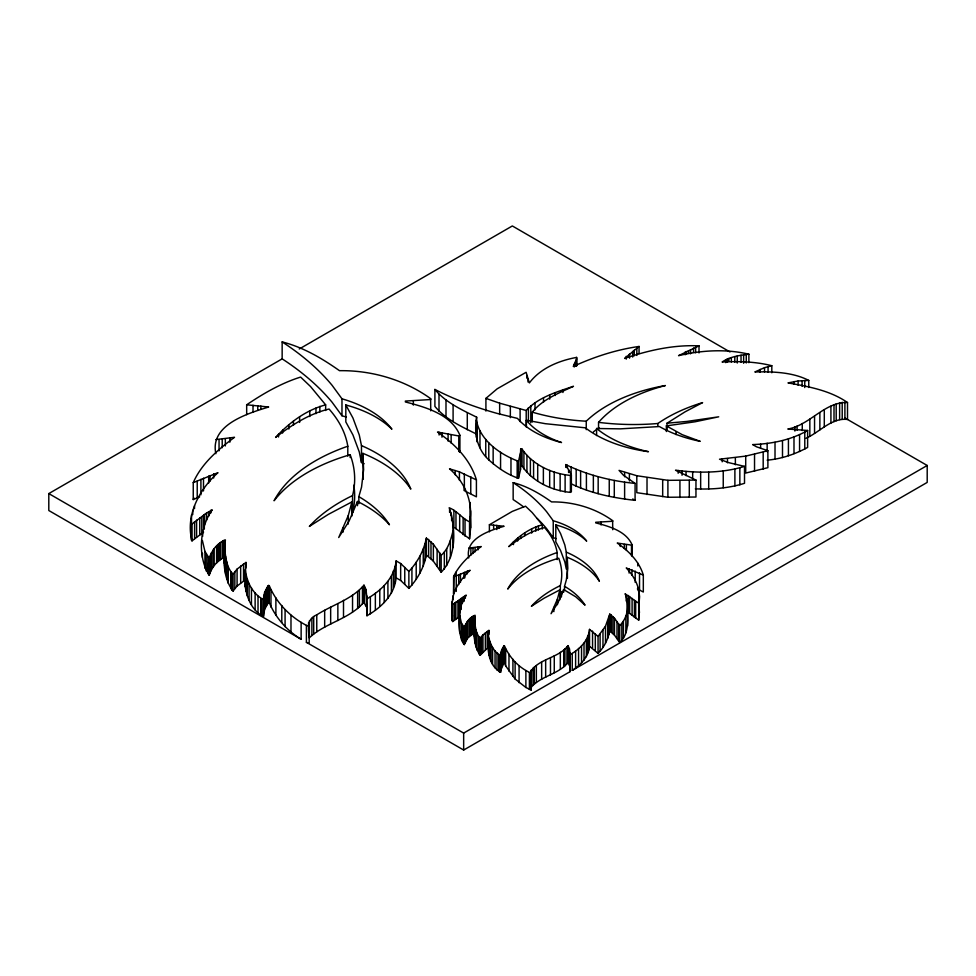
<?xml version="1.0" encoding="UTF-8"?>
<svg xmlns="http://www.w3.org/2000/svg" width="976" height="976" viewBox="0 0 976 976"><rect width="100%" height="100%" fill="white"/><g stroke="black" fill="none" stroke-linecap="round" stroke-linejoin="round"><path stroke-width="1.46" d="M203.594 532.091L192.016 540.887L192.016 523.953L206.619 512.998L212.268 509.862C199.324 527.504 197.457 556.979 209.267 575.267C206.058 560.578 211.548 545.73 225.407 539.862C223.333 556.418 222.211 577.28 233.069 591.066L233.069 574.12L237.083 569.106L245.964 562.432C243.549 576.267 250.905 593.103 263.471 599.593L264.655 592.249L267.851 586.076L269.266 585.637C276.318 602.741 290.055 616.832 306.403 625.372L306.403 642.318L309.172 643.233C309.721 633.034 304.317 619.687 316.761 614.856C332.304 604.839 351.641 599.569 363.963 585.161L366.049 589.602L366.976 598.813C381.189 590.651 394.414 578.097 396.134 560.907L400.66 563.518L408.871 571.424L408.871 588.369L400.66 580.452L396.134 577.841L396.134 560.907M396.134 577.841C394.414 595.031 381.189 607.597 366.976 615.746L366.049 589.602M459.318 599.74L459.318 616.673L452.766 621.553L452.766 604.608L466.333 595.165C457.061 607.865 456.219 631.74 464.32 644.587C462.051 633.936 463.759 619.699 475.141 615.27C474.055 628.068 472.018 644.27 480.277 655.164L480.277 638.231L482.961 634.864L488.915 630.398C487.085 644.245 486.292 664.388 500.639 672.232L500.761 653.444L504.092 645.697L504.531 662.887L505.666 665.9L515.121 679.015L525.881 687.47L531.261 690.13L530.798 671.976C537.947 658.58 558.833 658.239 567.971 645.624L569.374 648.601L569.984 654.762C579.512 649.296 588.369 640.89 589.528 629.374L598.056 636.413L598.056 653.359L589.528 646.307L589.528 629.374M306.403 642.318L463.661 733.098L569.984 671.708L569.374 648.601M441.176 572.253L441.176 555.307L433.356 544.205L426.366 538.093L426.366 555.027L433.356 561.151L441.176 572.253C457.183 555.49 455.609 528.443 449.18 507.752C457.11 510.79 461.953 518.293 469.541 521.855L469.541 538.789L453.877 527.186L453.877 510.253M453.084 547.56L453.206 525.088M628.215 595.433L628.215 612.379L638.707 620.15L638.707 603.205L625.067 593.762C629.715 604.168 628.08 617.527 619.711 625.616L619.711 642.562C631.118 632.045 626.629 615.173 627.178 601.68M576.572 366L576.621 357.399C558.955 360.644 540.472 368.159 529.358 382.934L526.125 372.295L497.174 388.814L485.914 398.379L485.914 411.079M202.374 557.369L202.508 553.221M459.708 632.594L459.903 610.098M530.798 688.922L530.859 670.744M245.098 569.789C243.146 586.356 247.331 608.243 263.471 616.539L264.655 609.195L268.632 602.204L268.632 585.271M500.639 672.232L500.761 653.444M476.373 437.211L476.642 434.125C461.77 426.732 445.666 419.485 434.906 406.394L434.906 389.448C445.666 402.539 461.77 409.798 476.642 417.179C473.921 432.771 476.752 448.826 488.781 459.867C497.431 467.602 507.483 474.714 518.5 478.264L520.452 469.834L520.708 449.033L522.05 449.07C532.713 464.82 551.843 473.665 570.411 475.422L571.363 474.873L565.726 464.588C587.381 475.068 611.122 481.07 635.083 483.401L635.083 500.346C613.184 497.894 591.053 493.466 571.119 483.767L571.119 466.833M520.452 469.834L520.708 449.033M469.541 521.855C473.714 502.311 464.466 481.473 449.521 468.834L459.428 471.847L476.41 479.887L476.41 496.833L465.601 491.392M469.541 538.789L470.639 527.735L470.639 510.802M638.707 603.205C641.683 590.175 635.108 577.194 626.25 567.971L643.318 575.084L643.318 592.029L637.365 588.931M638.707 620.15L639.439 595.799M192.016 540.887C185.233 515.56 199.25 489.354 217.977 472.689L193.248 482.62L193.248 499.566L199.677 496.845M452.766 621.553L451.961 619.772L452.425 615.466M224.273 563.213L224.785 558.614M474.385 636.511L474.726 616.49M245.098 586.735L245.44 583.782M572.253 653.456L572.253 670.402C580.818 664.876 588.479 656.933 589.528 646.307M500.761 670.378L504.092 662.631L504.092 645.697M518.5 478.264L518.5 461.319L520.452 452.901M408.871 571.424C417.606 562.213 423.926 550.586 426.366 538.093M408.871 588.369C417.606 579.146 423.926 567.532 426.366 555.027M598.056 636.413L605.498 626.177L609.78 614.087L614.465 618.186L619.711 625.616M598.056 653.359C608.377 643.147 611.94 628.227 609.78 614.087M639.06 353.519L639.06 346.456C616.271 349.64 594.177 356.862 573.29 366.415L576.572 358.936M215.855 453.706C209.633 424.865 247.697 413.47 268.656 407.016L246.672 404.784L246.672 414.666M468.736 557.979C464.735 538.362 489.525 530.554 504.116 526.271L489.391 524.771L489.391 531.835M346.334 417.094A106.091 61.244 0 0 0 341.978 415.764L332.108 402.258A322.556 186.221 0 0 0 282.149 358.863L282.149 341.917A322.556 186.221 0 0 1 332.108 385.325L341.978 398.818A106.091 61.244 0 0 1 391.901 429.196A103.651 59.841 0 0 0 345.821 404.979L352.934 417.984L359.278 435.015L361.474 445.605A130.918 75.579 0 0 1 410.823 489.098A133.383 77.006 0 0 0 362.901 453.352L363.609 469.737L361.547 487.109L358.839 496.65A131.004 75.64 0 0 1 389.436 524.771C380.652 514.755 369.331 507.349 357.484 501.444L349.042 521.16L338.709 537.532L348.286 515.572L351.909 501.896L328.363 514.364L309.343 526.418A174.472 100.735 0 0 1 352.543 495.588A197.847 114.229 0 0 0 350.164 454.718A163.26 94.257 0 0 0 274.073 500.761A166.079 95.88 0 0 1 347.798 446.227A177.742 102.614 0 0 0 329.058 409.029C309.197 413.775 291.58 425.036 275.635 437.431C289.14 422.706 306.135 410.018 325.655 404.857L325.655 410.506M523.673 506.971A216.111 124.769 0 0 0 513.156 499.59L513.156 482.656A216.111 124.769 0 0 1 546.633 511.729L553.246 520.769A71.077 41.041 0 0 1 586.686 541.131A69.442 40.089 0 0 0 555.808 524.905L560.578 533.616L564.836 545.023L566.3 552.123A87.718 50.642 0 0 1 599.374 581.257A89.365 51.594 0 0 0 567.263 557.308L567.739 568.288L566.348 579.927L564.543 586.32A87.779 50.679 0 0 1 585.039 605.169L575.816 596.861L563.628 589.541L557.979 602.741L551.05 613.709L557.467 598.996L559.895 589.833L544.12 598.19L531.383 606.267A116.9 67.49 0 0 1 560.322 585.6A132.553 76.531 0 0 0 558.723 558.223A109.385 63.159 0 0 0 507.752 589.077A111.264 64.245 0 0 1 557.137 552.538A119.084 68.759 0 0 0 544.584 527.613C531.273 530.798 519.476 538.337 508.789 546.645C517.841 536.776 529.236 528.272 542.314 524.82L542.314 529.053M441.176 555.307C448.338 549.098 450.888 539.472 453.084 530.627M468.736 548.097L481.241 546.548C470.444 554.453 460.135 563.652 453.962 575.706L453.584 593.872L453.584 576.926L470.164 570.265C460.904 578.988 451.986 590.907 452.303 604.059L452.303 620.992M193.248 482.62C201.581 463.551 218.124 449.509 234.508 437.297L215.855 439.59M193.248 499.566L193.797 497.748M453.584 576.926L453.962 575.706M209.267 575.267C211.536 567.227 217.746 559.992 225.407 556.808M464.32 644.587L467.614 638.072L475.141 632.216M530.859 687.69C540.326 676.002 558.431 674.599 567.971 662.558L567.971 645.624M233.069 591.066L237.083 586.051L245.964 579.366M480.277 655.164L487.28 648.271L487.28 631.326M526.21 426.024L526.21 410.493C538.349 397.232 556.893 391.913 573.473 386.301C558.894 393.072 542.656 399.269 532.274 412.14L532.274 422.022M309.368 620.87L309.368 637.804C325.301 622.737 349.64 619.187 363.963 602.094L363.963 585.161M639.06 346.456L624.64 358.424C648.406 350.299 673.867 344.65 699.011 345.858L699.011 352.922M246.672 404.784C263.325 393.523 281.259 383.129 300.608 377.078L310.539 386.545L325.655 404.857M489.391 524.771L512.266 511.412L525.527 506.202L532.176 512.546L542.314 524.82M767.148 460.172C781.349 458.94 795.159 454.218 807.628 447.423L807.628 430.477L787.815 429.025C809.799 425.292 824.72 401.551 847.51 402.527L847.51 419.46C831.442 417.569 819.62 432.27 806.042 438.248M667.023 430.245L667.023 423.194L685.115 411.799L702.598 402.612A146.156 84.375 0 0 0 657.861 423.499A165.725 95.685 0 0 1 598.556 422.352L598.556 429.403M845.009 418.021L927.2 465.479L927.2 482.412L463.661 750.044L48.8 510.521L48.8 493.588L282.149 358.863M299.254 348.993L512.339 225.956L730.011 351.958M476.41 479.887C470.371 459.452 454.523 443.812 437.504 432.075L458.781 435.967L459.916 435.32C451.339 414.361 425.597 407.126 405.418 401.978L405.357 401.063L430.758 399.538L430.611 398.623C404.43 379.737 371.636 370.209 339.489 370.685C322.019 358.363 303.06 347.163 282.149 341.917M522.05 449.07L522.05 466.003C532.713 481.754 551.843 490.611 570.411 492.368L571.363 491.819L571.363 474.873M767.892 450.741L745.713 456.109L745.713 473.055L767.892 467.687L767.892 450.741L756.412 446.764L752.63 444.58C771.687 443.885 790.926 440.042 807.628 430.477M643.318 575.084C639.268 561.395 628.642 550.915 617.247 543.059L632.253 545.23C626.519 531.188 609.268 526.345 595.738 522.892L595.702 522.27L612.721 521.257L612.623 520.635C595.079 507.984 573.107 501.603 551.574 501.92C539.862 493.661 527.162 486.158 513.156 482.656M572.253 670.402L927.2 465.479M748.885 362.682L748.885 354.203C725.888 348.737 701.451 350.262 678.564 355.654L699.011 345.858M771.809 372.783L771.809 365.719C755.802 361.608 738.6 361.157 722.106 362.011C729.755 356.704 739.747 355.288 748.885 354.203M771.809 365.719L764.525 367.659L754.838 371.954C772.772 371.527 792.683 372.112 808.762 380.42L808.762 387.484M635.083 483.401L623.408 475.19L619.052 470.395L636.803 475.727L636.803 492.673L667.901 497.26L695.961 497.028L695.961 480.082L675.514 470.237C698.413 473.165 722.289 473.25 744.517 466.369L744.517 483.303C728.73 488.281 711.809 489.549 695.327 488.842M808.762 380.42L798.112 380.994L787.974 382.909C808.47 386.557 829.978 390.376 847.51 402.527M744.517 466.369L728.401 462.575L719.519 459.208L745.713 456.109M666.364 431.538L666.364 425.89L694.961 421.803L718.714 416.813L686.86 421.437L667.023 423.194M636.803 475.727L667.901 480.326L695.961 480.082M596.592 435.564L596.592 428.501L620.346 428.854L659.41 426.549A109.739 63.355 0 0 0 700.207 441.335L682.224 434.674L666.364 425.89M520.708 465.979L522.05 466.003M476.373 420.266C480.265 440.762 500.249 454.462 518.5 461.319M526.406 427.305L526.406 420.241L545.267 423.682L585.344 427.817A109.666 63.318 0 0 0 648.442 451.681A111.728 64.501 0 0 1 596.592 428.501M488.329 635.327C489.732 642.94 493.246 651.895 500.639 655.299M485.914 398.379L499.651 403.186L526.21 410.493M504.531 645.941C509.582 657.812 519.269 668.194 531.261 673.184L530.798 671.976M306.403 625.372L309.172 626.299M632.716 498.98L635.083 500.346M609.78 631.021L614.465 635.132L619.711 642.562M474.385 619.565C475.361 625.775 475.483 633.607 480.277 638.231M224.273 546.279C225.737 555.539 225.92 567.227 233.069 574.12M268.632 602.204L269.266 602.582C275.561 617.723 287.09 630.777 301.133 639.268L301.133 622.322M48.8 493.588L301.133 639.268M459.708 615.649L461.428 623.005L464.32 627.641M202.374 540.423L204.936 551.403L209.267 558.321M190.808 521.294L192.016 523.953M556.161 538.606A71.077 41.041 0 0 0 553.246 537.715L546.633 528.675A216.111 124.769 0 0 0 537.056 518.39M567.971 662.558L569.374 665.547M363.963 602.094L366.049 606.547M459.281 449.826L459.916 452.254L459.916 435.32M364.121 463.71A130.918 75.579 0 0 0 361.474 462.539L359.278 451.961L352.934 434.93L345.821 421.925L345.821 404.979M452.339 536.519L453.206 542.034M639.048 607.182L639.439 612.745M470.639 527.735L470.042 502.506M567.434 578.365L567.263 557.308M363.292 479.228L362.901 453.352M844.899 402.185L844.899 419.131M842.215 402.234L842.215 419.18M839.628 402.612L839.628 419.558M836.2 403.832L836.2 420.778M834.004 404.711L834.004 421.656M830.918 406.187L830.918 423.133M824.293 410.018L824.293 426.963M819.864 412.921L819.864 429.855M814.557 416.398L814.557 433.332M809.836 419.131L809.836 436.065M804.749 380.506L804.749 387.557M804.785 432.112L804.785 449.058M802.101 380.701L802.101 386.35M802.26 423.499L802.26 430.562M799.564 434.527L799.564 451.473M798.112 380.994L798.112 385.227M797.111 425.963L797.111 430.196M794.891 426.829L794.891 431.063M794.208 381.543L794.208 384.361M793.988 436.675L793.988 453.608M788.425 438.81L788.425 455.755M782.496 440.603L782.496 457.549M775.017 442.287L775.017 459.232M768.075 366.573L768.075 372.222M767.148 443.238L767.148 451.705M764.525 367.659L764.525 371.893M763.183 452.217L763.183 469.151M760.597 444.019L760.597 448.252M760.097 369.392L760.097 372.21M754.533 454.291L754.533 471.225M746.262 354.508L746.262 362.974M743.639 354.813L743.639 363.279M741.04 355.203L741.04 362.267M739.857 467.894L739.857 484.828M737.258 355.972L737.258 363.023M735.367 457.695L735.367 464.759M734.794 356.582L734.794 362.23M734.891 469.041L734.891 485.975M731.329 357.741L731.329 361.986M728.938 358.436L728.938 361.266M727.815 358.863L727.815 361.681M727.474 458.561L727.474 462.795M726.766 359.351L726.766 362.169M725.729 359.827L725.729 362.657M723.24 470.81L723.24 487.756M722.179 458.988L722.179 461.807M708.698 472.116L708.698 489.061M700.658 472.177L700.658 489.122M695.632 347.114L695.632 352.763M693.533 348.078L693.533 352.312M692.667 471.762L692.667 478.813M690.52 349.603L690.52 353.837M689.288 480.302L689.288 497.248M688.458 350.591L688.458 353.41M686.25 351.458L686.25 354.288M686.006 471.408L686.006 475.641M685.213 351.946L685.213 354.776M682.041 471.042L682.041 475.275M679.93 480.607L679.93 497.553M678.161 470.432L678.161 473.262M675.978 431.758L675.978 434.588M667.901 480.326L667.901 497.26M662.68 479.643L662.68 496.577M657.861 423.499L657.861 426.329M647.015 477.593L647.015 494.539M639.524 572.9L639.524 589.846M639.048 590.248L639.012 617.064M638.097 587.833L638.097 590.651M637.816 563.152L637.816 565.982M636.828 348.383L636.828 355.447M635.681 601.46L635.681 618.394M635.205 571.082L635.205 582.379M634.412 600.46L634.412 617.405M634.254 350.164L634.254 355.813M632.68 351.409L632.68 357.057M632.253 545.23L632.253 556.515M632.094 598.386L632.094 615.319M631.936 569.703L631.936 575.352M631.496 545.657L631.496 555.551M629.544 353.922L629.544 358.155M629.618 596.373L629.618 613.306M629.398 473.946L629.398 480.997M629.093 568.837L629.093 573.071M628.825 354.569L628.825 357.399M627.763 605.376L627.678 626.019M626.702 598.605L626.702 601.423M626.214 356.338L626.214 359.156M626.385 544.754L626.385 550.403M626.189 596.775L626.189 601.009M625.872 615.795L625.872 632.741M624.628 472.543L624.628 476.776M624.616 482.107L624.616 499.053M624.335 544.388L624.335 548.622M623.408 621.175L623.408 638.121M621.822 623.469L621.822 640.415M620.248 543.656L620.248 546.487M618.674 623.871L618.674 640.805M616.991 621.59L616.991 638.536M614.465 618.186L614.465 635.132M614.294 480.448L614.294 497.394M612.879 616.576L612.879 633.509M612.623 520.635L612.721 529.724M611.293 614.953L611.293 631.899M609.488 615.307L609.488 632.253M609.244 479.436L609.244 496.381M608.89 617.759L608.89 634.693M607.706 621.395L607.706 638.341M605.498 626.177L605.498 643.123M602.973 630.252L602.973 647.198M601.045 522.16L601.045 524.978M600.106 634.241L600.106 651.187M598.166 476.715L598.166 493.649M595.311 633.766L595.311 650.711M593.359 475.349L593.359 492.282M592.554 631.118L592.554 648.064M588.748 633.046L588.748 649.992M587.662 636.071L587.662 653.017M586.405 473.018L586.405 489.964M586.356 639.707L586.356 656.653M598.556 422.352A136.762 78.958 0 0 1 665.376 385.544A139.117 80.313 0 0 0 586.247 421.205L586.247 429.672M584.014 643.16L584.014 660.105M581.537 645.905L581.537 662.838M580.622 471.091L580.622 488.024M578.573 648.467L578.573 665.412M576.621 357.399L576.621 365.866M576.182 360.473L576.182 366.11M576.169 469.371L576.169 486.316M575.584 361.974L575.584 366.207M575.608 651.041L575.608 667.987M574.266 364.158L574.266 366.988M570.411 475.422L570.411 492.368M570.008 652.907L569.984 671.708M568.593 469.712L568.593 472.53M568.252 646.222L568.252 663.155M566.946 464.893L566.946 467.724M566.958 646.71L566.958 663.656M566.3 552.123L566.3 569.057L564.836 561.969L560.578 550.562L555.808 541.839L555.808 524.905M565.726 464.588L565.726 467.406M565.116 474.97L565.116 491.916M564.933 648.881L564.933 665.827M564.543 586.32L564.543 590.553M563.628 589.541L563.628 592.359M563.738 649.906L563.738 666.852M562.957 389.68L562.957 392.498M560.322 585.6L560.322 596.897M560.322 652.285L560.322 669.231M560.139 473.836L560.139 490.769M559.895 589.833L559.895 599.715M557.467 598.996L557.467 604.644M557.137 552.538L557.137 559.602M555.185 392.694L555.185 395.524M554.27 655.787L554.27 672.732M554.209 472.042L554.209 488.988M553.856 607.401L553.856 611.635M553.246 520.769L553.246 537.715M550.476 657.97L550.476 674.916M549.683 394.914L549.683 399.16M549.671 470.408L549.671 487.341M545.657 660.423L545.657 677.356M543.522 397.891L543.522 402.136M543.376 467.528L543.376 484.462M541.643 662.46L541.643 679.406M538.398 525.832L538.398 530.066M537.703 464.247L537.703 481.192M536.349 665.522L536.349 682.468M535.824 526.93L535.824 531.176M535.007 402.807L535.007 409.871M534.299 666.95L534.299 683.895M533.579 461.197L533.579 478.142M533.079 667.962L533.079 684.908M531.664 528.882L531.664 533.116M531.395 669.548L531.261 690.13M530.798 405.821L530.798 422.754M530.395 458.72L530.395 475.666M529.407 672.562L529.407 689.507M528.406 407.675L528.406 421.791M527.979 379.164L527.979 381.982M526.82 375.357L526.82 378.188M526.93 455.414L526.93 472.36M525.881 670.524L525.881 687.47M524.856 532.811L524.856 535.641M523.917 451.961L523.917 468.907M520.733 535.653L520.733 538.484M520.11 408.907L520.11 421.62M519.073 665.754L519.073 682.7M517.646 538.191L517.646 541.021M517.17 461.258L517.17 478.191M515.121 662.082L515.121 679.015M513.461 541.778L513.461 544.608M512.925 659.264L512.925 676.209M510.973 458.305L510.973 475.251M510.35 406.382L510.35 417.679M508.972 654.188L508.972 671.134M505.666 648.967L505.666 665.9M503.579 646.234L503.579 663.18M502.957 647.417L502.957 664.363M502.201 648.576L502.201 665.51M501.432 650.37L501.432 667.316M501.03 652.212L501.03 669.158M500.566 452.291L500.566 469.236M499.651 403.186L499.651 414.483M499.651 655.055L499.651 672M498.895 525.637L498.895 528.455M498.809 654.567L498.809 671.512M496.991 653.042L496.991 669.975M496.821 525.344L496.821 529.578M495.052 650.833L495.052 667.779M493.636 525.1L493.636 529.334M493.148 446.813L493.148 463.759M492.587 647.405L492.587 664.351M491.001 644.453L491.001 661.399M489.83 641.439L489.83 658.385M488.952 638.389L488.952 655.335M488.781 442.921L488.781 459.867M488.915 630.398L488.915 634.632M485.755 439.481L485.755 456.426M485.365 632.814L485.365 649.76M482.961 634.864L482.961 651.809M481.461 636.498L481.461 653.444M479.972 430.831L479.972 447.764M479.521 637.792L479.521 654.737M478.704 636.645L478.704 653.591M478.118 546.999L478.118 549.83M476.996 424.889L476.996 441.835M477.044 633.07L477.044 650.004M476.642 417.179L476.642 434.125M476.044 630.032L476.044 646.966M475.227 626.348L475.227 643.294M475.092 547.609L475.092 551.855M474.995 624.506L474.995 641.439M474.592 617.723L474.617 638.365M474.19 615.551L474.19 632.497M473.336 615.929L473.336 632.875M472.994 547.89L472.994 553.538M472.116 616.942L472.116 633.888M471.445 617.43L471.445 634.376M470.883 548.073L470.883 555.124M470.761 476.63L470.761 493.563M470.774 617.906L470.774 634.851M470.188 618.43L470.188 635.376M470.005 517.243L470.005 534.189M469.224 619.528L469.224 636.474M467.614 621.139L467.614 638.072M467.284 412.799L467.284 429.745M467.272 570.997L467.272 573.815M466.772 622.273L466.772 639.207M465.711 624.018L465.711 640.964M465.345 595.421L465.345 598.239M465.162 625.213L465.162 642.159M465.027 519.244L465.027 536.178M464.832 572.204L464.832 577.853M464.747 626.433L464.747 643.367M464.405 488.11L464.405 490.928L464.32 473.909M464.064 596.409L464.064 600.643M463.929 572.534L463.929 578.182M463.893 598.605L463.893 601.423M463.661 733.098L463.661 750.044M463.368 626.531L463.368 643.477M463.136 517.756L463.136 534.689M462.551 597.275L462.551 602.924M462.282 624.786L462.282 641.732M461.428 623.005L461.428 639.939M461.197 598.239L461.197 605.291M461.014 605.193L461.014 609.427M460.526 598.715L460.526 610.012M460.452 573.986L460.452 582.452M459.672 514.657L459.672 531.591M459.428 471.847L459.428 480.314M458.781 435.967L458.781 451.498M458.72 574.705L458.72 584.587M457.951 600.691L457.951 617.637M456.256 575.889L456.256 591.419M456.109 572.217L456.109 575.047M455.975 511.644L455.975 528.589M455.829 602.082L455.829 619.028M455.182 470.554L455.182 474.787M454.499 603.046L454.499 619.992M453.267 595.47L453.267 599.703M453.096 404.601L453.096 421.547M452.095 601.606L451.961 619.772M451.62 514.986L451.62 520.635M451.144 434.613L451.144 443.08M450.851 512.254L450.851 515.072M450.375 540.643L450.375 557.589M449.594 509.582L449.594 512.4M448.094 434.064L448.094 441.128M446.715 548.671L446.715 565.616M445.995 399.977L445.995 416.923M444.336 552.099L444.336 569.045M441.994 432.978L441.994 437.211M439.639 552.684L439.639 569.63M439.005 394.316L439.005 411.262M439.09 432.197L439.09 435.028M437.126 549.293L437.126 566.239M433.356 544.205L433.356 561.151M430.989 541.802L430.989 558.736M430.611 398.623L430.758 410.835M428.635 539.386L428.635 556.332M425.926 539.911L425.926 556.857M425.036 543.571L425.036 560.505M423.267 549.012L423.267 565.946M419.985 556.137L419.985 573.083M416.203 562.213L416.203 579.158M413.336 400.88L413.336 405.113M411.921 568.178L411.921 585.124M404.759 567.471L404.759 584.404M400.66 563.518L400.66 580.452M394.975 566.397L394.975 583.343M393.352 570.911L393.352 587.857M391.4 576.328L391.4 593.274M387.911 581.489L387.911 598.422M384.215 585.576L384.215 602.509M379.786 589.419L379.786 606.352M375.357 593.249L375.357 610.195M370.368 596.848L370.368 613.794M367 596.043L366.976 615.746M364.377 586.051L364.377 602.985M362.45 586.783L362.45 603.717M361.474 445.605L361.474 462.539M359.424 590.029L359.424 606.974M358.839 496.65L358.839 503.714M357.643 591.566L357.643 608.499M357.484 501.444L357.484 505.69M352.543 495.588L352.543 512.522A197.847 114.229 0 0 0 353.8 485.194M352.543 595.116L352.543 612.05M351.909 501.896L351.909 516.011M350.164 454.718L350.164 457.537M348.286 515.572L348.286 524.051M347.798 446.227L347.798 456.109M343.503 600.325L343.503 617.271M342.893 528.114L342.893 532.347M341.978 398.818L341.978 415.764M337.855 603.595L337.855 620.529M330.657 607.243L330.657 624.189M324.666 610.293L324.666 627.239M319.835 406.37L319.835 412.018M316.761 614.856L316.761 631.801M315.98 408.017L315.98 413.665M313.699 616.991L313.699 633.936M311.881 618.503L311.881 635.449M309.77 410.92L309.77 416.557M308.575 622.651L308.575 625.47M299.608 416.789L299.608 422.437M293.447 421.034L293.447 425.268M290.982 615.209L290.982 632.143M288.847 424.816L288.847 429.05M285.077 609.719L285.077 626.665M282.613 430.172L282.613 433.002M281.796 605.523L281.796 622.456M278.526 434.137L278.526 436.967M275.891 597.946L275.891 614.892M270.974 590.151L270.974 607.084M269.266 585.637L269.266 602.582M267.851 586.076L267.851 603.022M266.924 587.845L266.924 604.778M265.789 589.565L265.789 606.511M264.655 592.249L264.655 609.195M264.045 594.994L264.045 611.94M263.642 596.824L263.471 616.539M261.995 599.24L261.995 616.185M260.873 406.077L260.873 408.895M260.726 598.508L260.726 615.453M258.018 596.226L258.018 613.172M257.762 405.638L257.762 409.871M255.126 592.932L255.126 609.878M253.016 405.272L253.016 412.323M251.442 587.833L251.442 604.766M249.087 583.416L249.087 600.362M247.331 578.927L247.331 595.86M246.025 574.376L246.025 591.31M245.964 562.432L245.964 568.081M243.536 563.835L243.536 580.769M240.669 566.043L240.669 582.989M237.083 569.106L237.083 586.051M234.838 571.546L234.838 588.491M231.946 573.473L231.946 590.407M230.726 571.765L230.726 588.711M229.86 437.968L229.86 442.201M228.25 566.422L228.25 583.355M226.761 561.883L226.761 578.829M225.541 556.393L225.541 573.339M225.334 438.883L225.334 445.934M225.2 553.636L225.2 570.582M224.785 541.668L224.626 565.982M224.578 543.51L224.578 560.456M223.992 540.289L223.992 557.223M222.723 540.85L222.723 557.784M222.211 439.285L222.211 447.752M220.893 542.363L220.893 559.309M219.893 543.083L219.893 560.017M219.051 439.554L219.051 450.851M218.892 543.803L218.892 560.736M218.026 544.571L218.026 561.517M216.587 546.218L216.587 563.164M214.183 548.61L214.183 565.555M213.671 473.775L213.671 478.008M212.914 550.305L212.914 567.251M211.328 552.916L211.328 569.862M210.792 510.228L210.792 513.047M210.523 554.697L210.523 571.643M210.023 475.568L210.023 481.217M209.889 556.515L209.889 573.449M208.876 511.692L208.876 515.938M208.669 476.068L208.669 483.132M207.839 556.674L207.839 573.607M206.619 512.998L206.619 520.062M206.217 554.063L206.217 571.009M204.936 551.403L204.936 568.337M204.606 514.437L204.606 524.319M204.326 524.807L204.326 529.053M203.496 478.228L203.496 490.94M203.594 515.157L203.594 527.857M202.654 532.127L202.654 536.361M201.788 516.67L201.788 533.616M200.91 479.314L200.91 494.844M199.751 518.097L199.751 535.043M197.225 481.083L197.225 498.028M196.591 520.171L196.591 537.117M194.602 521.623L194.602 538.557M194.517 505.8L194.517 508.618M192.76 510.302L192.76 514.535M191.516 514.852L191.516 521.916M191.32 523.124L191.32 540.057M191.003 519.452L191.003 522.282M526.406 420.241A86.827 50.13 0 0 0 561.529 442.531A88.865 51.301 0 0 1 517.463 418.387L497.882 413.617A270.193 156.001 0 0 1 434.906 389.448M586.247 421.205A148.889 85.961 0 0 1 532.274 412.14M593.335 431.965A139.117 80.313 0 0 1 598.983 427.805M561.737 591.566A132.553 76.531 0 0 1 561.371 597.068"/></g></svg>
